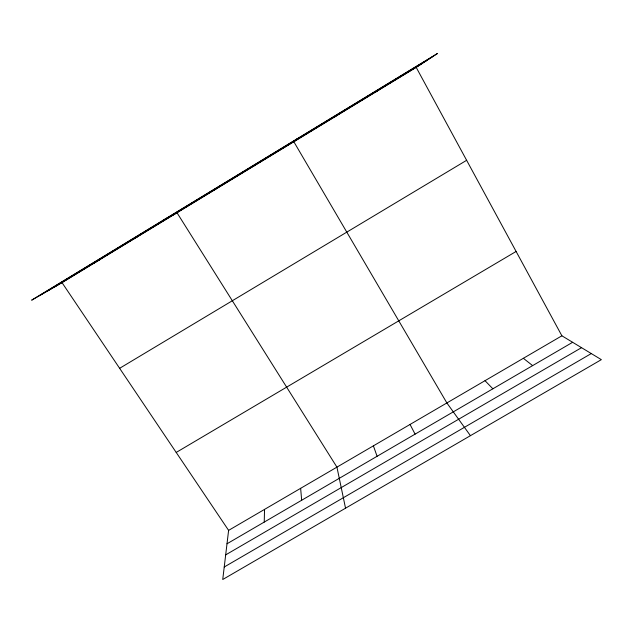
<?xml version="1.0" encoding="UTF-8"?>
<svg xmlns="http://www.w3.org/2000/svg" width="633" height="633" viewBox="0 0 633 633"><rect width="100%" height="100%" fill="white"/><g stroke="black" fill="none" stroke-linecap="round" stroke-linejoin="round"><path stroke-width="0.95" d="M264.238 522.083L264.539 509.399M62.026 282.642L228.608 530.375L222.737 579.504L601.35 359.647L561.89 335.799L416.197 67.383L437.458 53.496L31.65 300.169L62.026 282.642L416.197 67.383M296.94 138.92L293.839 141.752L446.874 402.952L470.43 435.67M334.398 117.097L336.859 115.348M375.187 92.307L379.278 89.562M39.436 295.682L431.999 57.065M46.953 291.346L426.729 60.507M53.797 287.398L421.942 63.632M119.629 368.311L466.632 160.299M176.203 452.445L516.109 251.459M228.608 530.375L561.89 335.799M227.002 543.787L572.636 342.295M225.68 554.88L581.537 347.675M224.232 567.002L591.285 353.562M93.391 263.328L100.149 259.475M133.199 239.132L138.477 236.18M163.077 220.284L177.011 212.759L336.93 467.138L345.539 508.196M213.495 190.327L215.742 189.22M253.975 165.727L254.688 165.545M523.356 358.302L532.638 365.613M485.013 380.678L492.862 388.797M410.042 424.45L415.09 434.135M373.399 445.846L377.086 456.29M300.643 488.32L301.664 500.26"/></g></svg>
